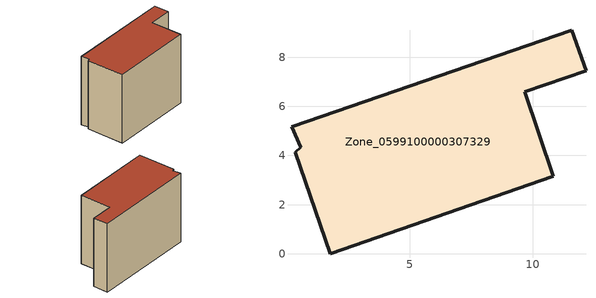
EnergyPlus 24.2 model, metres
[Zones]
Zone_0599100000307329
 floor ground (C_G): 0.18,5.17 11.6,9.1 12.17,7.45 9.67,6.59 10.84,3.15 1.75,0 0.33,4.14 0.56,4.33 z0
 wall outside (C_F): 0.33,4.14 1.75,0 10.84,3.15 9.67,6.59 12.17,7.45 11.6,9.1 0.18,5.17 0.56,4.33 0.33,4.14 z0:8.18
 roof outside (C_R): 0.18,5.17 0.56,4.33 0.33,4.14 1.75,0 10.84,3.15 9.67,6.59 12.17,7.45 11.6,9.1 z8.18
[BUILDING]
Pand.0599100000307329: North Axis=0; Terrain=City; Loads Convergence Tolerance Value=0.04; Temperature Convergence Tolerance Value=0.4; Solar Distribution=FullExterior; Maximum Number of Warmup Days=25; Minimum Number of Warmup Days=1
[Site:Location]
Rotterdam.The.Hague.AP_ZH_NLD Design_Conditions: Latitude=51.96; Longitude=4.45; Time Zone=1; Elevation=-4.5
[SITE:GROUNDTEMPERATURE:BUILDINGSURFACE]
18, 18, 18, 18, 18, 18, 18, 18, 18, 18, 18, 18
[MATERIAL] Thermal Absorptance=0.9; Solar Absorptance=0.7; Visible Absorptance=0.7
Name | Roughness | Thickness | Conductivity | Density | Specific Heat
G.TI.1975-1991 | MediumSmooth | 0.15 | 0.288461 | 540 | 1210
F.TI.1975-1991 | Rough | 0.3 | 0.230769 | 1920 | 840
R.TI.1975-1991 | MediumRough | 0.2 | 0.153846 | 1500 | 1000
[CONSTRUCTION]
C_G: G.TI.1975-1991
C_F: F.TI.1975-1991
C_R: R.TI.1975-1991
[ZONE]
Zone_0599100000307329: Type=1; Multiplier=1; Ceiling Height=Autocalculate; Volume=Autocalculate; Floor Area=autocalculate; Part of Total Floor Area=Yes
[ZONEINFILTRATION:DESIGNFLOWRATE]
Infil_Zone_0599100000307329: Zone or ZoneList or Space or SpaceList=Zone_0599100000307329; Schedule=AlwaysOn; Design Flow Rate Calculation Method=Flow/Area; Flow Rate per Floor Area=0.003; Constant Term Coefficient=1; Temperature Term Coefficient=0; Velocity Term Coefficient=0; Velocity Squared Term Coefficient=0
[HVACTEMPLATE:ZONE:IDEALLOADSAIRSYSTEM]
Zone_0599100000307329: Maximum Heating Supply Air Temperature=50; Minimum Cooling Supply Air Temperature=13; Maximum Heating Supply Air Humidity Ratio=0.0156; Minimum Cooling Supply Air Humidity Ratio=0.0077; Heating Limit=NoLimit; Cooling Limit=NoLimit; Dehumidification Control Type=ConstantSensibleHeatRatio; Cooling Sensible Heat Ratio=0.7; Dehumidification Setpoint=60; Humidification Control Type=None; Humidification Setpoint=30; Outdoor Air Method=None; Outdoor Air Flow Rate per Person=0.00944; Outdoor Air Flow Rate per Zone Floor Area=0; Outdoor Air Flow Rate per Zone=0; Demand Controlled Ventilation Type=None; Outdoor Air Economizer Type=NoEconomizer; Heat Recovery Type=None; Sensible Heat Recovery Effectiveness=0.7; Latent Heat Recovery Effectiveness=0.65
[ZONECONTROL:THERMOSTAT]
ThermostatControl_Zone_0599100000307329: Zone or ZoneList=Zone_0599100000307329; Control Type Schedule=DualSetpointControlType; Control 1=Thermostat_Zone_0599100000307329; Temperature Difference Between Cutout And Setpoint=0
[THERMOSTATSETPOINT:DUALSETPOINT]
Thermostat_Zone_0599100000307329: Heating Setpoint Temperature Schedule=HeatingSetpoint_Zone_0599100000307329; Cooling Setpoint Temperature Schedule=CoolingSetpoint_Zone_0599100000307329
[SCHEDULE:COMPACT]
HeatingSetpoint_Zone_0599100000307329: Through: 12/31, For: AllDays, Until: 24:00, 21
CoolingSetpoint_Zone_0599100000307329: Through: 12/31, For: AllDays, Until: 24:00, 24
DualSetpointControlType: Through: 12/31, For: AllDays, Until: 24:00, 4
AlwaysOn: Through: 12/31, For: AllDays, Until: 24:00, 1
